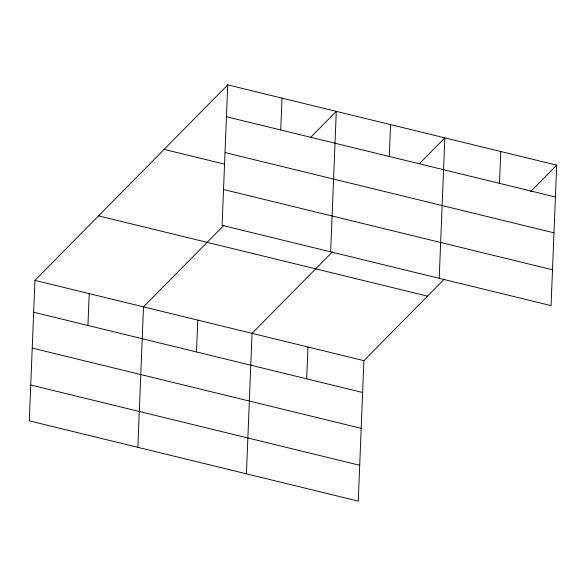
<?xml version="1.0" encoding="UTF-8"?>
<svg xmlns="http://www.w3.org/2000/svg" width="586" height="586" viewBox="0 0 586 586"><rect width="100%" height="100%" fill="white"/><g stroke="black" fill="none" stroke-linecap="round" stroke-linejoin="round"><path stroke-width="0.88" d="M227.734 84.882L222.094 225.346L551.06 305.621L556.7 165.157L227.734 84.882L34.94 280.379L29.3 420.843L358.266 501.118L363.906 360.654L444.239 279.192M87.944 325.464L89.219 293.623M137.857 447.338L143.504 306.866L223.83 225.412M196.5 351.959L197.782 320.11M246.42 473.825L252.061 333.361L332.387 251.899M280.731 129.967L282.012 98.126M306.705 378.849L307.987 347.007M330.651 251.841L336.291 111.369L310.844 137.175M389.294 156.462L390.569 124.613M439.207 278.328L444.855 137.864L419.4 163.67M499.499 183.352L500.774 151.51M530.616 191.607L556.7 165.157M226.452 116.724L555.418 196.999M225.017 152.572L553.982 232.847M164.109 149.393L224.519 164.139M223.53 189.505L552.495 269.78M98.565 215.86L427.531 296.135M34.94 280.379L363.906 360.654M33.666 312.221L362.631 392.495M32.223 348.069L361.188 428.344M30.743 385.002L359.709 465.277"/></g></svg>
